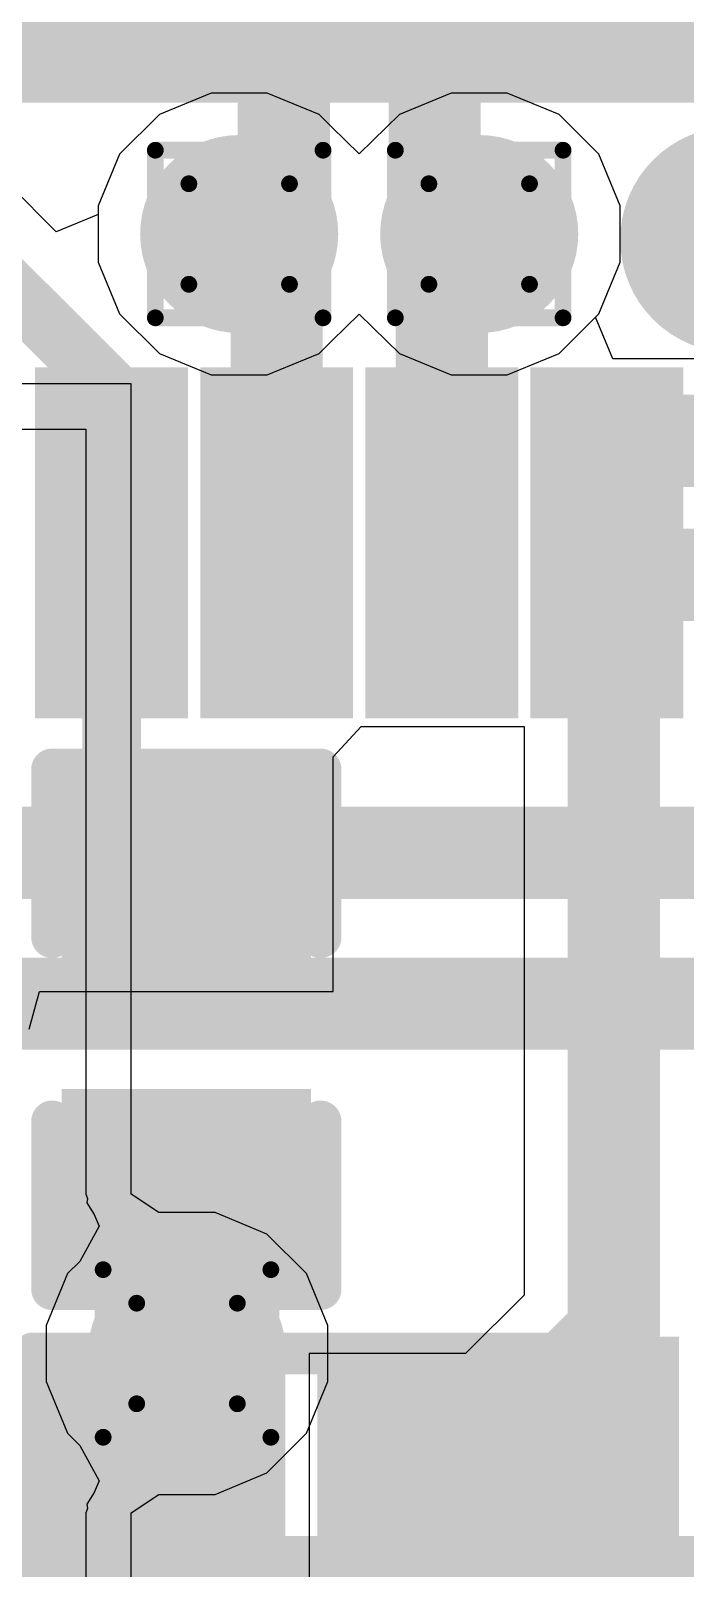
# Model space of a CAD drawing. Header units: inches. Extents: x -22 to 5433, y -13 to 5447.
# Drawn here: x 8.299 to 10.281, y 5.334 to 9.994 of the extents above; entities that cross this region are included whole.
import ezdxf

# ---------------------------------------------------------------- set-up
doc = ezdxf.new("R2010")
doc.units = ezdxf.units.IN
for name, color, linetype in [('Bottom Layer', 5, 'Continuous'), ('Bottom Overlay', 54, 'Continuous'), ('Drill Drawing', 1, 'Continuous'), ('Ground', 16, 'Continuous'), ('Power', 76, 'Continuous'), ('Top Layer', 1, 'Continuous'), ('Top Overlay', 2, 'Continuous'), ('Top Paste', 8, 'Continuous'), ('Top Solder', 216, 'Continuous'), ('Via Holes', 16, 'Continuous')]:
    doc.layers.add(name, color=color, linetype=linetype)

msp = doc.modelspace()

# ---------------------------------------------------------------- hatches: boundary and pattern name
at = {"layer": 'Bottom Layer'}
h = msp.add_hatch(color=5, dxfattribs=at)
edge = h.paths.add_edge_path()
edge.add_arc((8.9303, 9.3783), 0.3, 0, 360)
h = msp.add_hatch(color=5, dxfattribs=at)
edge = h.paths.add_edge_path()
edge.add_arc((9.6573, 9.3783), 0.3, 0, 360)
h = msp.add_hatch(color=5, dxfattribs=at)
edge = h.paths.add_edge_path()
edge.add_arc((8.7723, 5.9854), 0.3, 0, 360)
at = {"layer": 'Ground'}
h = msp.add_hatch(color=16, dxfattribs=at)
edge = h.paths.add_edge_path()
edge.add_arc((8.9303, 9.3783), 0.3, 0, 360)
h = msp.add_hatch(color=16, dxfattribs=at)
edge = h.paths.add_edge_path()
edge.add_arc((9.6573, 9.3783), 0.3, 0, 360)
h = msp.add_hatch(color=16, dxfattribs=at)
edge = h.paths.add_edge_path()
edge.add_arc((8.7723, 5.9854), 0.3, 0, 360)
at = {"layer": 'Power'}
h = msp.add_hatch(color=76, dxfattribs=at)
edge = h.paths.add_edge_path()
edge.add_arc((8.9303, 9.3783), 0.3, 0, 360)
h = msp.add_hatch(color=76, dxfattribs=at)
edge = h.paths.add_edge_path()
edge.add_arc((9.6573, 9.3783), 0.3, 0, 360)
h = msp.add_hatch(color=76, dxfattribs=at)
edge = h.paths.add_edge_path()
edge.add_arc((8.7723, 5.9854), 0.3, 0, 360)
at = {"layer": 'Top Layer'}
for points in [[(7.2938, 15.8775), (13.2938, 15.8775), (13.2938, 9.8775), (7.2938, 9.8775)], [(8.4138, 8.8725), (8.6738, 8.8725), (8.6738, 8.0125), (8.4138, 8.0125)], [(8.9138, 8.8725), (9.1738, 8.8725), (9.1738, 8.0125), (8.9138, 8.0125)], [(9.4138, 8.8725), (9.6738, 8.8725), (9.6738, 8.0125), (9.4138, 8.0125)], [(9.9138, 8.8725), (10.1738, 8.8725), (10.1738, 8.0125), (9.9138, 8.0125)], [(9.0878, 7.2093), (8.4528, 7.2093), (8.4528, 7.6665), (9.0878, 7.6665)], [(9.0878, 6.2695), (8.4528, 6.2695), (8.4528, 6.7267), (9.0878, 6.7267)], [(8.9688, 5.1982), (8.4188, 5.1982), (8.4188, 5.8582), (8.9688, 5.8582)], [(9.8188, 5.1982), (9.2688, 5.1982), (9.2688, 5.8582), (9.8188, 5.8582)]]:
    msp.add_hatch(color=1, dxfattribs=at).paths.add_polyline_path(points)
h = msp.add_hatch(color=1, dxfattribs=at)
edge = h.paths.add_edge_path()
edge.add_arc((8.9303, 9.3783), 0.3, 0, 360)
h = msp.add_hatch(color=1, dxfattribs=at)
edge = h.paths.add_edge_path()
edge.add_arc((9.6573, 9.3783), 0.3, 0, 360)
h = msp.add_hatch(color=1, dxfattribs=at)
edge = h.paths.add_edge_path()
edge.add_arc((8.7723, 5.9854), 0.3, 0, 360)
at = {"layer": 'Top Overlay'}
msp.add_hatch(color=2, dxfattribs=at).paths.add_polyline_path([(10.2625, 6.036), (9.9323, 6.036), (9.9323, 5.02), (10.2625, 5.02)])
at = {"layer": 'Top Paste'}
for points in [[(8.4138, 8.8725), (8.6738, 8.8725), (8.6738, 8.0125), (8.4138, 8.0125)], [(8.9138, 8.8725), (9.1738, 8.8725), (9.1738, 8.0125), (8.9138, 8.0125)], [(9.4138, 8.8725), (9.6738, 8.8725), (9.6738, 8.0125), (9.4138, 8.0125)], [(9.9138, 8.8725), (10.1738, 8.8725), (10.1738, 8.0125), (9.9138, 8.0125)], [(9.0878, 7.2093), (8.4528, 7.2093), (8.4528, 7.6665), (9.0878, 7.6665)], [(9.0878, 6.2695), (8.4528, 6.2695), (8.4528, 6.7267), (9.0878, 6.7267)], [(8.9688, 5.1982), (8.4188, 5.1982), (8.4188, 5.8582), (8.9688, 5.8582)], [(9.8188, 5.1982), (9.2688, 5.1982), (9.2688, 5.8582), (9.8188, 5.8582)]]:
    msp.add_hatch(color=8, dxfattribs=at).paths.add_polyline_path(points)
at = {"layer": 'Top Solder'}
for points in [[(7.1922, 15.9791), (13.3954, 15.9791), (13.3954, 9.7759), (7.1922, 9.7759)], [(8.3122, 8.9741), (8.7754, 8.9741), (8.7754, 7.9109), (8.3122, 7.9109)], [(8.8122, 8.9741), (9.2754, 8.9741), (9.2754, 7.9109), (8.8122, 7.9109)], [(9.3122, 8.9741), (9.7754, 8.9741), (9.7754, 7.9109), (9.3122, 7.9109)], [(9.8122, 8.9741), (10.2754, 8.9741), (10.2754, 7.9109), (9.8122, 7.9109)], [(9.1478, 7.1493), (8.3928, 7.1493), (8.3928, 7.7265), (9.1478, 7.7265)], [(9.1478, 6.2095), (8.3928, 6.2095), (8.3928, 6.7867), (9.1478, 6.7867)], [(9.0704, 5.0966), (8.3172, 5.0966), (8.3172, 5.9598), (9.0704, 5.9598)], [(9.9204, 5.0966), (9.1672, 5.0966), (9.1672, 5.9598), (9.9204, 5.9598)]]:
    msp.add_hatch(color=216, dxfattribs=at).paths.add_polyline_path(points)
at = {"layer": 'Via Holes'}
h = msp.add_hatch(color=7, dxfattribs=at)
edge = h.paths.add_edge_path()
edge.add_arc((8.9303, 9.3783), 0.15, 0, 360)
h = msp.add_hatch(color=7, dxfattribs=at)
edge = h.paths.add_edge_path()
edge.add_arc((9.6573, 9.3783), 0.15, 0, 360)
h = msp.add_hatch(color=7, dxfattribs=at)
edge = h.paths.add_edge_path()
edge.add_arc((8.7723, 5.9854), 0.15, 0, 360)

# ---------------------------------------------------------------- linework, layer by layer
at = {"layer": 'Bottom Layer'}
for points in [[(9.0652, 9.5132, 0.2794, 0.2794, 0), (9.0652, 10.4469, 0.2794, 0.2794, 0)], [(9.5224, 9.5132, 0.2794, 0.2794, 0), (9.5224, 10.2575, 0.2794, 0.2794, 0)], [(10.4272, 9.1579, 0.2794, 0.2794, -1), (10.4272, 9.5643, 0.2794, 0.2794, 0)], [(8.9303, 9.3783, 0.2794, 0.2794, 0), (9.0652, 9.5132, 0.2794, 0.2794, 0)], [(9.5224, 9.5132, 0.2794, 0.2794, 0), (9.6573, 9.3783, 0.2794, 0.2794, 0)], [(10.2057, 8.3451, 0.2794, 0.2794, -1), (10.2057, 8.7515, 0.2794, 0.2794, 0)], [(10.2057, 8.7515, 0.2794, 0.2794, 0), (10.6795, 8.7515, 0.2794, 0.2794, 0)], [(10.2057, 8.3451, 0.2794, 0.2794, 0), (10.6033, 8.3451, 0.2794, 0.2794, 0)], [(7.1516, 7.5029, 0.2794, 0.2794, 0), (9.2471, 7.5029, 0.2794, 0.2794, 0)], [(9.2471, 7.5029, 0.2794, 0.2794, 0), (10.5543, 7.5029, 0.2794, 0.2794, 0)], [(7.1516, 7.0457, 0.2794, 0.2794, 0), (9.2471, 7.0457, 0.2794, 0.2794, 0)], [(9.2471, 7.0457, 0.2794, 0.2794, 0), (10.7437, 7.0457, 0.2794, 0.2794, 0)], [(8.0884, 5.3309, 0.2032, 0.2032, 0), (13.2344, 5.3309, 0.2032, 0.2032, 0)]]:
    msp.add_lwpolyline(points, format="xyseb", dxfattribs=at)
for points in [[(8.9954, 9.5132, 0.1397, 0.1397, 1), (9.1351, 9.5132, 0.1397, 0.1397, 1)], [(8.9954, 9.5132, 0.1397, 0.1397, 1), (9.1351, 9.5132, 0.1397, 0.1397, 1)], [(9.4526, 9.5132, 0.1397, 0.1397, 1), (9.5923, 9.5132, 0.1397, 0.1397, 1)], [(9.4526, 9.5132, 0.1397, 0.1397, 1), (9.5923, 9.5132, 0.1397, 0.1397, 1)], [(8.8605, 9.3783, 0.1397, 0.1397, 1), (9.0002, 9.3783, 0.1397, 0.1397, 1)], [(9.5875, 9.3783, 0.1397, 0.1397, 1), (9.7272, 9.3783, 0.1397, 0.1397, 1)], [(10.1359, 8.7515, 0.1397, 0.1397, 1), (10.2756, 8.7515, 0.1397, 0.1397, 1)], [(10.1359, 8.7515, 0.1397, 0.1397, 1), (10.2756, 8.7515, 0.1397, 0.1397, 1)], [(10.1359, 8.3451, 0.1397, 0.1397, 1), (10.2756, 8.3451, 0.1397, 0.1397, 1)], [(10.1359, 8.3451, 0.1397, 0.1397, 1), (10.2756, 8.3451, 0.1397, 0.1397, 1)], [(9.1773, 7.5029, 0.1397, 0.1397, 1), (9.317, 7.5029, 0.1397, 0.1397, 1)], [(9.1773, 7.5029, 0.1397, 0.1397, 1), (9.317, 7.5029, 0.1397, 0.1397, 1)], [(9.1773, 7.0457, 0.1397, 0.1397, 1), (9.317, 7.0457, 0.1397, 0.1397, 1)], [(9.1773, 7.0457, 0.1397, 0.1397, 1), (9.317, 7.0457, 0.1397, 0.1397, 1)]]:
    msp.add_lwpolyline(points, format="xyseb", close=True, dxfattribs=at)
at = {"layer": 'Bottom Overlay'}
msp.add_lwpolyline([(4.9576, 5.3309, 0.127, 0.127, 0), (31.9576, 5.3309, 0.127, 0.127, 0)], format="xyseb", dxfattribs=at)
at = {"layer": 'Drill Drawing'}
for points in [[(8.6763, 9.6323, 0.0508, 0.0508, 0), (9.1843, 9.6323, 0.0508, 0.0508, 0)], [(8.6763, 9.1243, 0.0508, 0.0508, 0), (8.6763, 9.6323, 0.0508, 0.0508, 0)], [(9.1843, 9.1243, 0.0508, 0.0508, 0), (9.1843, 9.6323, 0.0508, 0.0508, 0)], [(9.4033, 9.6323, 0.0508, 0.0508, 0), (9.9113, 9.6323, 0.0508, 0.0508, 0)], [(9.4033, 9.1243, 0.0508, 0.0508, 0), (9.4033, 9.6323, 0.0508, 0.0508, 0)], [(9.9113, 9.1243, 0.0508, 0.0508, 0), (9.9113, 9.6323, 0.0508, 0.0508, 0)], [(8.7779, 9.5307, 0.0508, 0.0508, 0), (9.0827, 9.5307, 0.0508, 0.0508, 0)], [(8.7779, 9.2259, 0.0508, 0.0508, 0), (8.7779, 9.5307, 0.0508, 0.0508, 0)], [(9.0827, 9.2259, 0.0508, 0.0508, 0), (9.0827, 9.5307, 0.0508, 0.0508, 0)], [(9.5049, 9.5307, 0.0508, 0.0508, 0), (9.8097, 9.5307, 0.0508, 0.0508, 0)], [(9.5049, 9.2259, 0.0508, 0.0508, 0), (9.5049, 9.5307, 0.0508, 0.0508, 0)], [(9.8097, 9.2259, 0.0508, 0.0508, 0), (9.8097, 9.5307, 0.0508, 0.0508, 0)], [(8.7779, 9.2259, 0.0508, 0.0508, 0), (9.0827, 9.2259, 0.0508, 0.0508, 0)], [(9.5049, 9.2259, 0.0508, 0.0508, 0), (9.8097, 9.2259, 0.0508, 0.0508, 0)], [(8.6763, 9.1243, 0.0508, 0.0508, 0), (9.1843, 9.1243, 0.0508, 0.0508, 0)], [(9.4033, 9.1243, 0.0508, 0.0508, 0), (9.9113, 9.1243, 0.0508, 0.0508, 0)], [(8.5183, 6.2394, 0.0508, 0.0508, 0), (9.0263, 6.2394, 0.0508, 0.0508, 0)], [(8.5183, 5.7314, 0.0508, 0.0508, 0), (8.5183, 6.2394, 0.0508, 0.0508, 0)], [(9.0263, 5.7314, 0.0508, 0.0508, 0), (9.0263, 6.2394, 0.0508, 0.0508, 0)], [(8.6199, 6.1378, 0.0508, 0.0508, 0), (8.9247, 6.1378, 0.0508, 0.0508, 0)], [(8.6199, 5.833, 0.0508, 0.0508, 0), (8.6199, 6.1378, 0.0508, 0.0508, 0)], [(8.9247, 5.833, 0.0508, 0.0508, 0), (8.9247, 6.1378, 0.0508, 0.0508, 0)], [(8.6199, 5.833, 0.0508, 0.0508, 0), (8.9247, 5.833, 0.0508, 0.0508, 0)], [(8.5183, 5.7314, 0.0508, 0.0508, 0), (9.0263, 5.7314, 0.0508, 0.0508, 0)]]:
    msp.add_lwpolyline(points, format="xyseb", dxfattribs=at)
for points in [[(8.6636, 9.6323, 0.0254, 0.0254, 1), (8.689, 9.6323, 0.0254, 0.0254, 1)], [(8.6636, 9.6323, 0.0254, 0.0254, 1), (8.689, 9.6323, 0.0254, 0.0254, 1)], [(9.1716, 9.6323, 0.0254, 0.0254, 1), (9.197, 9.6323, 0.0254, 0.0254, 1)], [(9.1716, 9.6323, 0.0254, 0.0254, 1), (9.197, 9.6323, 0.0254, 0.0254, 1)], [(9.3906, 9.6323, 0.0254, 0.0254, 1), (9.416, 9.6323, 0.0254, 0.0254, 1)], [(9.3906, 9.6323, 0.0254, 0.0254, 1), (9.416, 9.6323, 0.0254, 0.0254, 1)], [(9.8986, 9.6323, 0.0254, 0.0254, 1), (9.924, 9.6323, 0.0254, 0.0254, 1)], [(9.8986, 9.6323, 0.0254, 0.0254, 1), (9.924, 9.6323, 0.0254, 0.0254, 1)], [(8.7652, 9.5307, 0.0254, 0.0254, 1), (8.7906, 9.5307, 0.0254, 0.0254, 1)], [(8.7652, 9.5307, 0.0254, 0.0254, 1), (8.7906, 9.5307, 0.0254, 0.0254, 1)], [(9.07, 9.5307, 0.0254, 0.0254, 1), (9.0954, 9.5307, 0.0254, 0.0254, 1)], [(9.07, 9.5307, 0.0254, 0.0254, 1), (9.0954, 9.5307, 0.0254, 0.0254, 1)], [(9.4922, 9.5307, 0.0254, 0.0254, 1), (9.5176, 9.5307, 0.0254, 0.0254, 1)], [(9.4922, 9.5307, 0.0254, 0.0254, 1), (9.5176, 9.5307, 0.0254, 0.0254, 1)], [(9.797, 9.5307, 0.0254, 0.0254, 1), (9.8224, 9.5307, 0.0254, 0.0254, 1)], [(9.797, 9.5307, 0.0254, 0.0254, 1), (9.8224, 9.5307, 0.0254, 0.0254, 1)], [(8.7652, 9.2259, 0.0254, 0.0254, 1), (8.7906, 9.2259, 0.0254, 0.0254, 1)], [(8.7652, 9.2259, 0.0254, 0.0254, 1), (8.7906, 9.2259, 0.0254, 0.0254, 1)], [(9.07, 9.2259, 0.0254, 0.0254, 1), (9.0954, 9.2259, 0.0254, 0.0254, 1)], [(9.07, 9.2259, 0.0254, 0.0254, 1), (9.0954, 9.2259, 0.0254, 0.0254, 1)], [(9.4922, 9.2259, 0.0254, 0.0254, 1), (9.5176, 9.2259, 0.0254, 0.0254, 1)], [(9.4922, 9.2259, 0.0254, 0.0254, 1), (9.5176, 9.2259, 0.0254, 0.0254, 1)], [(9.797, 9.2259, 0.0254, 0.0254, 1), (9.8224, 9.2259, 0.0254, 0.0254, 1)], [(9.797, 9.2259, 0.0254, 0.0254, 1), (9.8224, 9.2259, 0.0254, 0.0254, 1)], [(8.6636, 9.1243, 0.0254, 0.0254, 1), (8.689, 9.1243, 0.0254, 0.0254, 1)], [(8.6636, 9.1243, 0.0254, 0.0254, 1), (8.689, 9.1243, 0.0254, 0.0254, 1)], [(9.1716, 9.1243, 0.0254, 0.0254, 1), (9.197, 9.1243, 0.0254, 0.0254, 1)], [(9.1716, 9.1243, 0.0254, 0.0254, 1), (9.197, 9.1243, 0.0254, 0.0254, 1)], [(9.3906, 9.1243, 0.0254, 0.0254, 1), (9.416, 9.1243, 0.0254, 0.0254, 1)], [(9.3906, 9.1243, 0.0254, 0.0254, 1), (9.416, 9.1243, 0.0254, 0.0254, 1)], [(9.8986, 9.1243, 0.0254, 0.0254, 1), (9.924, 9.1243, 0.0254, 0.0254, 1)], [(9.8986, 9.1243, 0.0254, 0.0254, 1), (9.924, 9.1243, 0.0254, 0.0254, 1)], [(8.5056, 6.2394, 0.0254, 0.0254, 1), (8.531, 6.2394, 0.0254, 0.0254, 1)], [(8.5056, 6.2394, 0.0254, 0.0254, 1), (8.531, 6.2394, 0.0254, 0.0254, 1)], [(9.0136, 6.2394, 0.0254, 0.0254, 1), (9.039, 6.2394, 0.0254, 0.0254, 1)], [(9.0136, 6.2394, 0.0254, 0.0254, 1), (9.039, 6.2394, 0.0254, 0.0254, 1)], [(8.6072, 6.1378, 0.0254, 0.0254, 1), (8.6326, 6.1378, 0.0254, 0.0254, 1)], [(8.6072, 6.1378, 0.0254, 0.0254, 1), (8.6326, 6.1378, 0.0254, 0.0254, 1)], [(8.912, 6.1378, 0.0254, 0.0254, 1), (8.9374, 6.1378, 0.0254, 0.0254, 1)], [(8.912, 6.1378, 0.0254, 0.0254, 1), (8.9374, 6.1378, 0.0254, 0.0254, 1)], [(8.6072, 5.833, 0.0254, 0.0254, 1), (8.6326, 5.833, 0.0254, 0.0254, 1)], [(8.6072, 5.833, 0.0254, 0.0254, 1), (8.6326, 5.833, 0.0254, 0.0254, 1)], [(8.912, 5.833, 0.0254, 0.0254, 1), (8.9374, 5.833, 0.0254, 0.0254, 1)], [(8.912, 5.833, 0.0254, 0.0254, 1), (8.9374, 5.833, 0.0254, 0.0254, 1)], [(8.5056, 5.7314, 0.0254, 0.0254, 1), (8.531, 5.7314, 0.0254, 0.0254, 1)], [(8.5056, 5.7314, 0.0254, 0.0254, 1), (8.531, 5.7314, 0.0254, 0.0254, 1)], [(9.0136, 5.7314, 0.0254, 0.0254, 1), (9.039, 5.7314, 0.0254, 0.0254, 1)], [(9.0136, 5.7314, 0.0254, 0.0254, 1), (9.039, 5.7314, 0.0254, 0.0254, 1)]]:
    msp.add_lwpolyline(points, format="xyseb", close=True, dxfattribs=at)
at = {"layer": 'Ground'}
for p, q in [((8.8454, 9.8053), (8.6885, 9.7403)), ((9.0153, 9.8053), (8.8454, 9.8053)), ((9.1722, 9.7403), (9.0153, 9.8053)), ((9.5724, 9.8053), (9.4155, 9.7403)), ((9.7423, 9.8053), (9.5724, 9.8053)), ((9.8992, 9.7403), (9.7423, 9.8053)), ((8.6885, 9.7403), (8.5683, 9.6202)), ((9.2109, 9.7017), (9.1722, 9.7403)), ((9.4155, 9.7403), (9.3768, 9.7017)), ((10.0193, 9.6202), (9.8992, 9.7403)), ((9.2938, 9.6217), (9.2109, 9.7017)), ((9.3768, 9.7017), (9.2938, 9.6217)), ((8.5683, 9.6202), (8.5033, 9.4633)), ((10.0843, 9.4633), (10.0193, 9.6202)), ((8.5033, 9.4633), (8.5033, 9.2934)), ((10.0843, 9.2934), (10.0843, 9.4633)), ((8.5033, 9.2934), (8.5683, 9.1365)), ((10.0193, 9.1365), (10.0843, 9.2934)), ((8.5683, 9.1365), (8.6885, 9.0164)), ((9.2109, 9.055), (9.2938, 9.135)), ((9.2938, 9.135), (9.3768, 9.055)), ((9.8992, 9.0164), (10.0193, 9.1365)), ((9.1722, 9.0164), (9.2109, 9.055)), ((9.3768, 9.055), (9.4155, 9.0164)), ((8.6885, 9.0164), (8.8454, 8.9513)), ((9.0153, 8.9513), (9.1722, 9.0164)), ((9.4155, 9.0164), (9.5724, 8.9513)), ((9.7423, 8.9513), (9.8992, 9.0164)), ((8.8454, 8.9513), (9.0153, 8.9513)), ((9.5724, 8.9513), (9.7423, 8.9513))]:
    msp.add_line(p, q, dxfattribs=at)
at = {"layer": 'Power'}
for p, q in [((8.8454, 9.8053), (8.6885, 9.7403)), ((9.0153, 9.8053), (8.8454, 9.8053)), ((9.1722, 9.7403), (9.0153, 9.8053)), ((9.5724, 9.8053), (9.4155, 9.7403)), ((9.7423, 9.8053), (9.5724, 9.8053)), ((9.8992, 9.7403), (9.7423, 9.8053)), ((8.6885, 9.7403), (8.5683, 9.6202)), ((9.2109, 9.7017), (9.1722, 9.7403)), ((9.4155, 9.7403), (9.3768, 9.7017)), ((10.0193, 9.6202), (9.8992, 9.7403)), ((9.2938, 9.6217), (9.2109, 9.7017)), ((9.3768, 9.7017), (9.2938, 9.6217)), ((8.5683, 9.6202), (8.5033, 9.4633)), ((10.0843, 9.4633), (10.0193, 9.6202)), ((8.5033, 9.4633), (8.5033, 9.2934)), ((10.0843, 9.2934), (10.0843, 9.4633)), ((8.5033, 9.2934), (8.5683, 9.1365)), ((10.0193, 9.1365), (10.0843, 9.2934)), ((8.5683, 9.1365), (8.6885, 9.0164)), ((9.2109, 9.055), (9.2938, 9.135)), ((9.2938, 9.135), (9.3768, 9.055)), ((9.8992, 9.0164), (10.0193, 9.1365)), ((9.1722, 9.0164), (9.2109, 9.055)), ((9.3768, 9.055), (9.4155, 9.0164)), ((8.6885, 9.0164), (8.8454, 8.9513)), ((9.0153, 8.9513), (9.1722, 9.0164)), ((9.4155, 9.0164), (9.5724, 8.9513)), ((9.7423, 8.9513), (9.8992, 9.0164)), ((8.8454, 8.9513), (9.0153, 8.9513)), ((9.5724, 8.9513), (9.7423, 8.9513)), ((8.6034, 8.9246), (5.6393, 8.9246)), ((8.6034, 6.4685), (8.6034, 8.9246)), ((5.6393, 8.7871), (8.4659, 8.7871)), ((8.4659, 8.7871), (8.4659, 6.4685)), ((8.4659, 6.4685), (8.4713, 6.4555)), ((8.4713, 6.4555), (8.4685, 6.4417)), ((8.4685, 6.4417), (8.4915, 6.4067)), ((8.6874, 6.4124), (8.6034, 6.4685)), ((8.4915, 6.4067), (8.5062, 6.3713)), ((8.8572, 6.4124), (8.6874, 6.4124)), ((9.0142, 6.3474), (8.8572, 6.4124)), ((8.5062, 6.3713), (8.4474, 6.2645)), ((9.1343, 6.2273), (9.0142, 6.3474)), ((8.4465, 6.2635), (8.4103, 6.2273)), ((8.4474, 6.2645), (8.4465, 6.2635)), ((8.4103, 6.2273), (8.3453, 6.0703)), ((9.1993, 6.0703), (9.1343, 6.2273)), ((8.3453, 6.0703), (8.3453, 5.9005)), ((9.1993, 5.9005), (9.1993, 6.0703)), ((8.3453, 5.9005), (8.4103, 5.7435)), ((9.1343, 5.7435), (9.1993, 5.9005)), ((8.4103, 5.7435), (8.4465, 5.7073)), ((9.0142, 5.6234), (9.1343, 5.7435)), ((8.4465, 5.7073), (8.4474, 5.7063)), ((8.4474, 5.7063), (8.5062, 5.5995)), ((8.5062, 5.5995), (8.4915, 5.5641)), ((8.8572, 5.5584), (9.0142, 5.6234)), ((8.4915, 5.5641), (8.4685, 5.5291)), ((8.6034, 5.5023), (8.6874, 5.5584)), ((8.6874, 5.5584), (8.8572, 5.5584)), ((8.4713, 5.5153), (8.4659, 5.5023)), ((8.4659, 5.5023), (8.4659, 3.0617)), ((8.4685, 5.5291), (8.4713, 5.5153)), ((8.6034, 3.0617), (8.6034, 5.5023))]:
    msp.add_line(p, q, dxfattribs=at)
at = {"layer": 'Top Layer'}
for p, q in [((8.8454, 9.8053), (8.6885, 9.7403)), ((9.0153, 9.8053), (8.8454, 9.8053)), ((9.1722, 9.7403), (9.0153, 9.8053)), ((9.5724, 9.8053), (9.4155, 9.7403)), ((9.7423, 9.8053), (9.5724, 9.8053)), ((9.8992, 9.7403), (9.7423, 9.8053)), ((8.6885, 9.7403), (8.5683, 9.6202)), ((9.2109, 9.7017), (9.1722, 9.7403)), ((9.4155, 9.7403), (9.3768, 9.7017)), ((10.0193, 9.6202), (9.8992, 9.7403)), ((9.2938, 9.6217), (9.2109, 9.7017)), ((9.3768, 9.7017), (9.2938, 9.6217)), ((8.5683, 9.6202), (8.5033, 9.4633)), ((10.0843, 9.4633), (10.0193, 9.6202)), ((8.3763, 9.3853), (8.2357, 9.5259)), ((8.5033, 9.4633), (8.5033, 9.4379)), ((10.0843, 9.2934), (10.0843, 9.4633)), ((8.5033, 9.4379), (8.3763, 9.3853)), ((10.0193, 9.1365), (10.0843, 9.2934)), ((10.0094, 9.1265), (10.0193, 9.1365)), ((10.062, 8.9995), (10.0094, 9.1265)), ((13.1187, 8.9995), (10.062, 8.9995)), ((9.2148, 7.7935), (9.2993, 7.8855)), ((9.2993, 7.8855), (9.7933, 7.8855)), ((9.7933, 7.8855), (9.7933, 6.1622)), ((9.2148, 7.0823), (9.2148, 7.7935)), ((8.2944, 6.9684), (8.3258, 7.0823)), ((8.3258, 7.0823), (9.2148, 7.0823)), ((9.7933, 6.1622), (9.6163, 5.9852)), ((9.6163, 5.9852), (9.1418, 5.9852)), ((9.1418, 5.9852), (9.1418, 5.0712))]:
    msp.add_line(p, q, dxfattribs=at)
for points in [[(8.9303, 9.3783, 0.2794, 0.2794, 0), (9.0438, 9.2648, 0.2794, 0.2794, 0)], [(9.5438, 9.2648, 0.2794, 0.2794, 0), (9.6573, 9.3783, 0.2794, 0.2794, 0)], [(8.072, 9.3783, 0.1778, 0.1778, 0), (8.5438, 8.9065, 0.1778, 0.1778, 0)], [(9.0438, 8.4425, 0.2794, 0.2794, 0), (9.0438, 9.2648, 0.2794, 0.2794, 0)], [(9.5438, 8.4425, 0.2794, 0.2794, 0), (9.5438, 9.2648, 0.2794, 0.2794, 0)], [(8.5438, 8.4425, 0.1778, 0.1778, 0), (8.5438, 8.9065, 0.1778, 0.1778, 0)], [(10.0438, 8.4425, 0.2794, 0.2794, 0), (10.0652, 8.4211, 0.2794, 0.2794, 0)], [(8.5438, 7.4379, 0.1778, 0.1778, 0), (8.5438, 8.4425, 0.1778, 0.1778, 0)], [(10.0652, 6.0496, 0.2794, 0.2794, 0), (10.0652, 8.4211, 0.2794, 0.2794, 0)], [(8.7703, 7.4379, 0.1778, 0.1778, 0), (8.7948, 7.4134, 0.1778, 0.1778, 0)], [(9.5438, 5.5282, 0.2794, 0.2794, 0), (10.0652, 6.0496, 0.2794, 0.2794, 0)], [(8.6938, 5.9069, 0.254, 0.254, 0), (8.7723, 5.9854, 0.254, 0.254, 0)], [(8.6938, 5.5282, 0.254, 0.254, 0), (8.6938, 5.9069, 0.254, 0.254, 0)], [(9.5438, 5.5282, 0.2794, 0.2794, 0), (9.5887, 5.5282, 0.2794, 0.2794, 0)], [(9.5887, 5.5282, 0.2794, 0.2794, 0), (10.0459, 5.071, 0.2794, 0.2794, 0)]]:
    msp.add_lwpolyline(points, format="xyseb", dxfattribs=at)
for points in [[(8.8605, 9.3783, 0.1397, 0.1397, 1), (9.0002, 9.3783, 0.1397, 0.1397, 1)], [(9.5875, 9.3783, 0.1397, 0.1397, 1), (9.7272, 9.3783, 0.1397, 0.1397, 1)], [(8.974, 9.2648, 0.1397, 0.1397, 1), (9.1137, 9.2648, 0.1397, 0.1397, 1)], [(8.974, 9.2648, 0.1397, 0.1397, 1), (9.1137, 9.2648, 0.1397, 0.1397, 1)], [(9.474, 9.2648, 0.1397, 0.1397, 1), (9.6137, 9.2648, 0.1397, 0.1397, 1)], [(9.474, 9.2648, 0.1397, 0.1397, 1), (9.6137, 9.2648, 0.1397, 0.1397, 1)], [(8.4994, 8.9065, 0.0889, 0.0889, 1), (8.5883, 8.9065, 0.0889, 0.0889, 1)], [(8.4994, 8.9065, 0.0889, 0.0889, 1), (8.5883, 8.9065, 0.0889, 0.0889, 1)], [(8.974, 8.4425, 0.1397, 0.1397, 1), (9.1137, 8.4425, 0.1397, 0.1397, 1)], [(9.474, 8.4425, 0.1397, 0.1397, 1), (9.6137, 8.4425, 0.1397, 0.1397, 1)], [(9.974, 8.4425, 0.1397, 0.1397, 1), (10.1137, 8.4425, 0.1397, 0.1397, 1)], [(8.4994, 8.4425, 0.0889, 0.0889, 1), (8.5883, 8.4425, 0.0889, 0.0889, 1)], [(8.4994, 8.4425, 0.0889, 0.0889, 1), (8.5883, 8.4425, 0.0889, 0.0889, 1)], [(9.9954, 8.4211, 0.1397, 0.1397, 1), (10.1351, 8.4211, 0.1397, 0.1397, 1)], [(9.9954, 8.4211, 0.1397, 0.1397, 1), (10.1351, 8.4211, 0.1397, 0.1397, 1)], [(8.4994, 7.4379, 0.0889, 0.0889, 1), (8.5883, 7.4379, 0.0889, 0.0889, 1)], [(8.7258, 7.4379, 0.0889, 0.0889, 1), (8.8147, 7.4379, 0.0889, 0.0889, 1)], [(8.7503, 7.4134, 0.0889, 0.0889, 1), (8.8392, 7.4134, 0.0889, 0.0889, 1)], [(9.9954, 6.0496, 0.1397, 0.1397, 1), (10.1351, 6.0496, 0.1397, 0.1397, 1)], [(9.9954, 6.0496, 0.1397, 0.1397, 1), (10.1351, 6.0496, 0.1397, 0.1397, 1)], [(8.7088, 5.9854, 0.127, 0.127, 1), (8.8358, 5.9854, 0.127, 0.127, 1)], [(8.6303, 5.9069, 0.127, 0.127, 1), (8.7573, 5.9069, 0.127, 0.127, 1)], [(8.6303, 5.9069, 0.127, 0.127, 1), (8.7573, 5.9069, 0.127, 0.127, 1)], [(8.6303, 5.5282, 0.127, 0.127, 1), (8.7573, 5.5282, 0.127, 0.127, 1)], [(9.474, 5.5282, 0.1397, 0.1397, 1), (9.6137, 5.5282, 0.1397, 0.1397, 1)], [(9.474, 5.5282, 0.1397, 0.1397, 1), (9.6137, 5.5282, 0.1397, 0.1397, 1)], [(9.5188, 5.5282, 0.1397, 0.1397, 1), (9.6585, 5.5282, 0.1397, 0.1397, 1)], [(9.5188, 5.5282, 0.1397, 0.1397, 1), (9.6585, 5.5282, 0.1397, 0.1397, 1)]]:
    msp.add_lwpolyline(points, format="xyseb", close=True, dxfattribs=at)
at = {"layer": 'Top Overlay'}
for points in [[(8.3639, 7.7554, 0.127, 0.127, 0), (9.1767, 7.7554, 0.127, 0.127, 0)], [(8.3639, 7.2474, 0.127, 0.127, 0), (8.3639, 7.7554, 0.127, 0.127, 0)], [(9.1767, 7.2474, 0.127, 0.127, 0), (9.1767, 7.7554, 0.127, 0.127, 0)], [(8.3639, 6.1806, 0.127, 0.127, 0), (8.3639, 6.6886, 0.127, 0.127, 0)], [(9.1767, 6.1806, 0.127, 0.127, 0), (9.1767, 6.6886, 0.127, 0.127, 0)], [(8.3639, 6.1806, 0.127, 0.127, 0), (9.1767, 6.1806, 0.127, 0.127, 0)], [(8.306, 5.071, 0.127, 0.127, 0), (8.306, 5.9854, 0.127, 0.127, 0)], [(8.306, 5.9854, 0.127, 0.127, 0), (9.9316, 5.9854, 0.127, 0.127, 0)], [(9.9316, 5.071, 0.127, 0.127, 0), (9.9316, 5.9854, 0.127, 0.127, 0)]]:
    msp.add_lwpolyline(points, format="xyseb", dxfattribs=at)
for points in [[(8.3321, 7.7554, 0.0635, 0.0635, 1), (8.3956, 7.7554, 0.0635, 0.0635, 1)], [(8.3321, 7.7554, 0.0635, 0.0635, 1), (8.3956, 7.7554, 0.0635, 0.0635, 1)], [(9.1449, 7.7554, 0.0635, 0.0635, 1), (9.2084, 7.7554, 0.0635, 0.0635, 1)], [(9.1449, 7.7554, 0.0635, 0.0635, 1), (9.2084, 7.7554, 0.0635, 0.0635, 1)], [(8.3321, 7.2474, 0.0635, 0.0635, 1), (8.3956, 7.2474, 0.0635, 0.0635, 1)], [(9.1449, 7.2474, 0.0635, 0.0635, 1), (9.2084, 7.2474, 0.0635, 0.0635, 1)], [(8.3321, 6.6886, 0.0635, 0.0635, 1), (8.3956, 6.6886, 0.0635, 0.0635, 1)], [(9.1449, 6.6886, 0.0635, 0.0635, 1), (9.2084, 6.6886, 0.0635, 0.0635, 1)], [(8.3321, 6.1806, 0.0635, 0.0635, 1), (8.3956, 6.1806, 0.0635, 0.0635, 1)], [(8.3321, 6.1806, 0.0635, 0.0635, 1), (8.3956, 6.1806, 0.0635, 0.0635, 1)], [(9.1449, 6.1806, 0.0635, 0.0635, 1), (9.2084, 6.1806, 0.0635, 0.0635, 1)], [(9.1449, 6.1806, 0.0635, 0.0635, 1), (9.2084, 6.1806, 0.0635, 0.0635, 1)], [(8.2743, 5.9854, 0.0635, 0.0635, 1), (8.3378, 5.9854, 0.0635, 0.0635, 1)], [(8.2743, 5.9854, 0.0635, 0.0635, 1), (8.3378, 5.9854, 0.0635, 0.0635, 1)], [(9.8999, 5.9854, 0.0635, 0.0635, 1), (9.9634, 5.9854, 0.0635, 0.0635, 1)], [(9.8999, 5.9854, 0.0635, 0.0635, 1), (9.9634, 5.9854, 0.0635, 0.0635, 1)]]:
    msp.add_lwpolyline(points, format="xyseb", close=True, dxfattribs=at)

doc.saveas('drawing.dxf')
